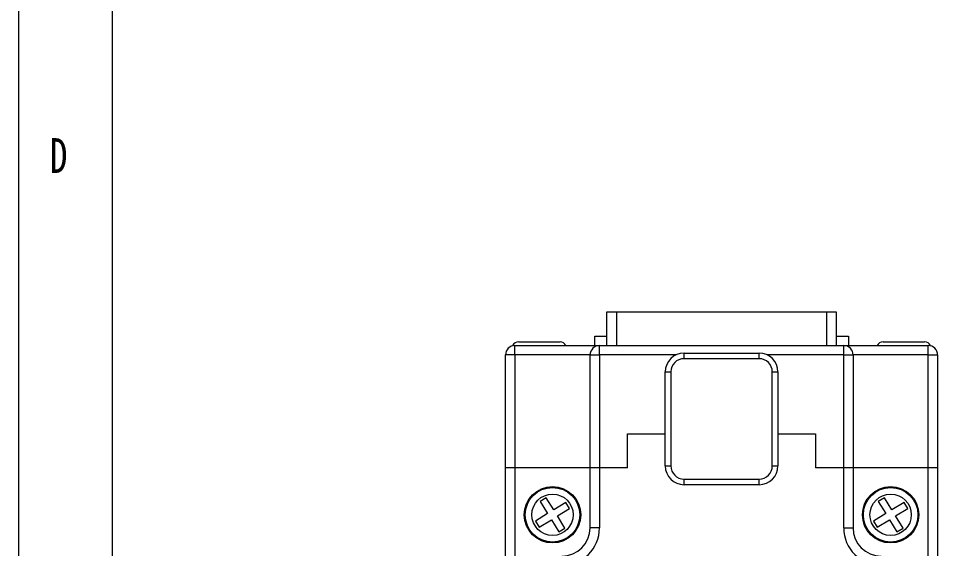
# Paper-space layout '시트1-ENG' of a CAD drawing. Header units: inches. Extents: x 0.2 to 16.3, y 0.2 to 11.5.
# Drawn here: x 0.197 to 2.123, y 4.049 to 5.159 of the extents above; entities that cross this region are included whole.
import ezdxf

# ---------------------------------------------------------------- set-up
doc = ezdxf.new("R2010")
doc.units = ezdxf.units.IN
doc.header["$MEASUREMENT"] = 0
doc.styles.add('SLDTEXTSTYLE2', font='TXT', dxfattribs={"width": 0.75})

psp = doc.layouts.new('시트1-ENG')

# ---------------------------------------------------------------- linework, layer by layer
at = {"color": 7, "linetype": 'Continuous', "lineweight": 18}
for p, q in [((0.1969, 11.4961), (0.1969, 0.1969)), ((0.3937, 11.2992), (0.3937, 0.3937)), ((1.4305, 4.4739), (1.4305, 4.5447)), ((1.4305, 4.5447), (1.4502, 4.5447)), ((1.4502, 4.5447), (1.4502, 4.4739)), ((1.4502, 4.5447), (1.8912, 4.5447)), ((1.8912, 4.4739), (1.8912, 4.5447)), ((1.8912, 4.5447), (1.9108, 4.5447)), ((1.9108, 4.5447), (1.9108, 4.4739)), ((1.4049, 4.4739), (1.4049, 4.4935)), ((1.4049, 4.4935), (1.4305, 4.4935)), ((1.9108, 4.4935), (1.9364, 4.4935)), ((1.9364, 4.4935), (1.9364, 4.4739)), ((1.2376, 4.4542), (1.2376, 4.4739)), ((1.2376, 4.4739), (1.4148, 4.4739)), ((1.2455, 4.4817), (1.3321, 4.4817)), ((1.4148, 4.4542), (1.4148, 4.4739)), ((1.4148, 4.4739), (1.9266, 4.4739)), ((1.9266, 4.4542), (1.9266, 4.4739)), ((1.9266, 4.4739), (2.1038, 4.4739)), ((2.0092, 4.4817), (2.0959, 4.4817)), ((2.1038, 4.4542), (2.1038, 4.4739)), ((1.2376, 4.4542), (1.2179, 4.4542)), ((1.2179, 4.2179), (1.2179, 4.4542)), ((1.3951, 4.4542), (1.2376, 4.4542)), ((1.2376, 4.4542), (1.2376, 4.2179)), ((1.3951, 4.2179), (1.3951, 4.4542)), ((1.3951, 4.4542), (1.4148, 4.4542)), ((1.4148, 4.4542), (1.4148, 4.2179)), ((1.5919, 4.4463), (1.5919, 4.4581)), ((1.5919, 4.4581), (1.7494, 4.4581)), ((1.7494, 4.4463), (1.7494, 4.4581)), ((1.9266, 4.2179), (1.9266, 4.4542)), ((1.9266, 4.4542), (1.9463, 4.4542)), ((1.9463, 4.4542), (1.9463, 4.2179)), ((2.1038, 4.4542), (1.9463, 4.4542)), ((2.1038, 4.2179), (2.1038, 4.4542)), ((2.1038, 4.4542), (2.1234, 4.4542)), ((2.1234, 4.4542), (2.1234, 4.2179)), ((1.7494, 4.4463), (1.5919, 4.4463)), ((1.5526, 4.4187), (1.5644, 4.4187)), ((1.5526, 4.2219), (1.5526, 4.4187)), ((1.5644, 4.4187), (1.5644, 4.2219)), ((1.777, 4.4187), (1.7888, 4.4187)), ((1.777, 4.2219), (1.777, 4.4187)), ((1.7888, 4.4187), (1.7888, 4.2219)), ((1.4738, 4.2888), (1.5526, 4.2888)), ((1.4738, 4.2179), (1.4738, 4.2888)), ((1.7888, 4.2888), (1.8675, 4.2888)), ((1.8675, 4.2888), (1.8675, 4.2179)), ((1.5526, 4.2219), (1.5644, 4.2219)), ((1.777, 4.2219), (1.7888, 4.2219)), ((1.2376, 4.2179), (1.2179, 4.2179)), ((1.2179, 4.0132), (1.2179, 4.2179)), ((1.3951, 4.2179), (1.2376, 4.2179)), ((1.2376, 4.2179), (1.2376, 4.0329)), ((1.4148, 4.2179), (1.3951, 4.2179)), ((1.3951, 4.092), (1.3951, 4.2179)), ((1.4738, 4.2179), (1.4148, 4.2179)), ((1.4148, 4.2179), (1.4148, 4.092)), ((1.9266, 4.2179), (1.8675, 4.2179)), ((1.9463, 4.2179), (1.9266, 4.2179)), ((1.9266, 4.092), (1.9266, 4.2179)), ((2.1038, 4.2179), (1.9463, 4.2179)), ((1.9463, 4.2179), (1.9463, 4.092)), ((2.1234, 4.2179), (2.1038, 4.2179)), ((2.1038, 4.0329), (2.1038, 4.2179)), ((2.1234, 4.2179), (2.1234, 4.0132)), ((1.5919, 4.1825), (1.5919, 4.1943)), ((1.5919, 4.1943), (1.7494, 4.1943)), ((1.7494, 4.1825), (1.5919, 4.1825)), ((1.7494, 4.1825), (1.7494, 4.1943)), ((1.3032, 4.1553), (1.2904, 4.1475)), ((1.2904, 4.1475), (1.3061, 4.122)), ((1.3188, 4.1298), (1.3032, 4.1553)), ((1.3443, 4.1454), (1.3188, 4.1298)), ((1.3522, 4.1327), (1.3443, 4.1454)), ((2.0119, 4.1553), (1.9991, 4.1475)), ((1.9991, 4.1475), (2.0147, 4.122)), ((2.0275, 4.1298), (2.0119, 4.1553)), ((2.053, 4.1454), (2.0275, 4.1298)), ((2.0608, 4.1327), (2.053, 4.1454)), ((1.3266, 4.1171), (1.3522, 4.1327)), ((2.0353, 4.1171), (2.0608, 4.1327)), ((1.3061, 4.122), (1.2805, 4.1064)), ((1.2805, 4.1064), (1.2884, 4.0936)), ((1.2884, 4.0936), (1.3139, 4.1092)), ((1.3139, 4.1092), (1.3295, 4.0837)), ((1.3423, 4.0915), (1.3266, 4.1171)), ((2.0147, 4.122), (1.9892, 4.1064)), ((1.9892, 4.1064), (1.997, 4.0936)), ((1.997, 4.0936), (2.0225, 4.1092)), ((2.0225, 4.1092), (2.0382, 4.0837)), ((2.0509, 4.0915), (2.0353, 4.1171)), ((1.3295, 4.0837), (1.3423, 4.0915)), ((1.4148, 4.092), (1.3951, 4.092)), ((1.9266, 4.092), (1.9463, 4.092)), ((2.0382, 4.0837), (2.0509, 4.0915))]:
    psp.add_line(p, q, dxfattribs=at)
at = {"color": 8, "linetype": 'Continuous', "lineweight": 18}
for p, q in [((1.5748, 4.4542), (1.4148, 4.4542)), ((1.9266, 4.4542), (1.7666, 4.4542))]:
    psp.add_line(p, q, dxfattribs=at)
at = {"color": 7, "linetype": 'Continuous', "lineweight": 18}
for centre, radius in [((1.3163, 4.1195), 0.0591), ((1.3163, 4.1195), 0.0571), ((1.3163, 4.1195), 0.0433), ((2.025, 4.1195), 0.0591), ((2.025, 4.1195), 0.0571), ((2.025, 4.1195), 0.0433)]:
    psp.add_circle(centre, radius, dxfattribs=at)
for centre, radius, start, end in [((1.2376, 4.4542), 0.0197, 90, 180), ((1.2455, 4.4679), 0.0138, 90, 157.4076), ((1.3321, 4.4679), 0.0138, 25.3769, 90), ((1.4148, 4.4542), 0.0197, 90, 180), ((1.9266, 4.4542), 0.0197, 0, 90), ((2.0092, 4.4679), 0.0138, 90, 154.6231), ((2.0959, 4.4679), 0.0138, 22.5924, 90), ((2.1038, 4.4542), 0.0197, 0, 90), ((1.5919, 4.4187), 0.0394, 90, 180), ((1.7494, 4.4187), 0.0394, 0, 90), ((1.5919, 4.4187), 0.0276, 90, 180), ((1.7494, 4.4187), 0.0276, 0, 90), ((1.5919, 4.2219), 0.0394, 180, 270), ((1.5919, 4.2219), 0.0276, 180, 270), ((1.7494, 4.2219), 0.0276, 270, 0), ((1.7494, 4.2219), 0.0394, 270, 0), ((1.336, 4.092), 0.0787, 270, 0), ((1.336, 4.092), 0.0591, 270, 0), ((2.0053, 4.092), 0.0787, 180, 270), ((2.0053, 4.092), 0.0591, 180, 270)]:
    psp.add_arc(centre, radius, start, end, dxfattribs=at)

# ---------------------------------------------------------------- texts
at = {"color": 7, "linetype": 'Continuous', "lineweight": 0, "insert": (0.2625, 4.9082), "char_height": 0.0729, "attachment_point": 1, "style": 'SLDTEXTSTYLE2'}
psp.add_mtext('D', dxfattribs=at)

doc.saveas('drawing.dxf')
